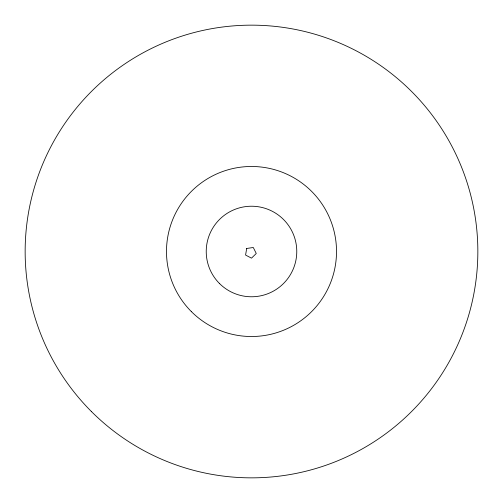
<?xml version="1.0" encoding="UTF-8"?>
<svg xmlns="http://www.w3.org/2000/svg" width="503" height="503" viewBox="0 0 503 503"><rect width="100%" height="100%" fill="white"/><g stroke="black" fill="none" stroke-linecap="round" stroke-linejoin="round"><path stroke-width="0.75" d="M246.684 248.476L245.577 255.065L251.5 258.152L256.266 253.474L253.286 247.495L246.684 248.476M219.49 283.51A45.27 45.27 0 0 0 295.23 263.214A45.27 45.27 0 0 0 239.786 207.77A45.27 45.27 0 0 0 219.49 283.51M191.385 311.615A85.02 85.02 0 0 0 333.621 273.506A85.02 85.02 0 0 0 229.494 169.379A85.02 85.02 0 0 0 191.385 311.615M91.445 411.555A226.35 226.35 0 0 0 470.135 310.081A226.35 226.35 0 0 0 192.919 32.865A226.35 226.35 0 0 0 91.445 411.555"/></g></svg>
